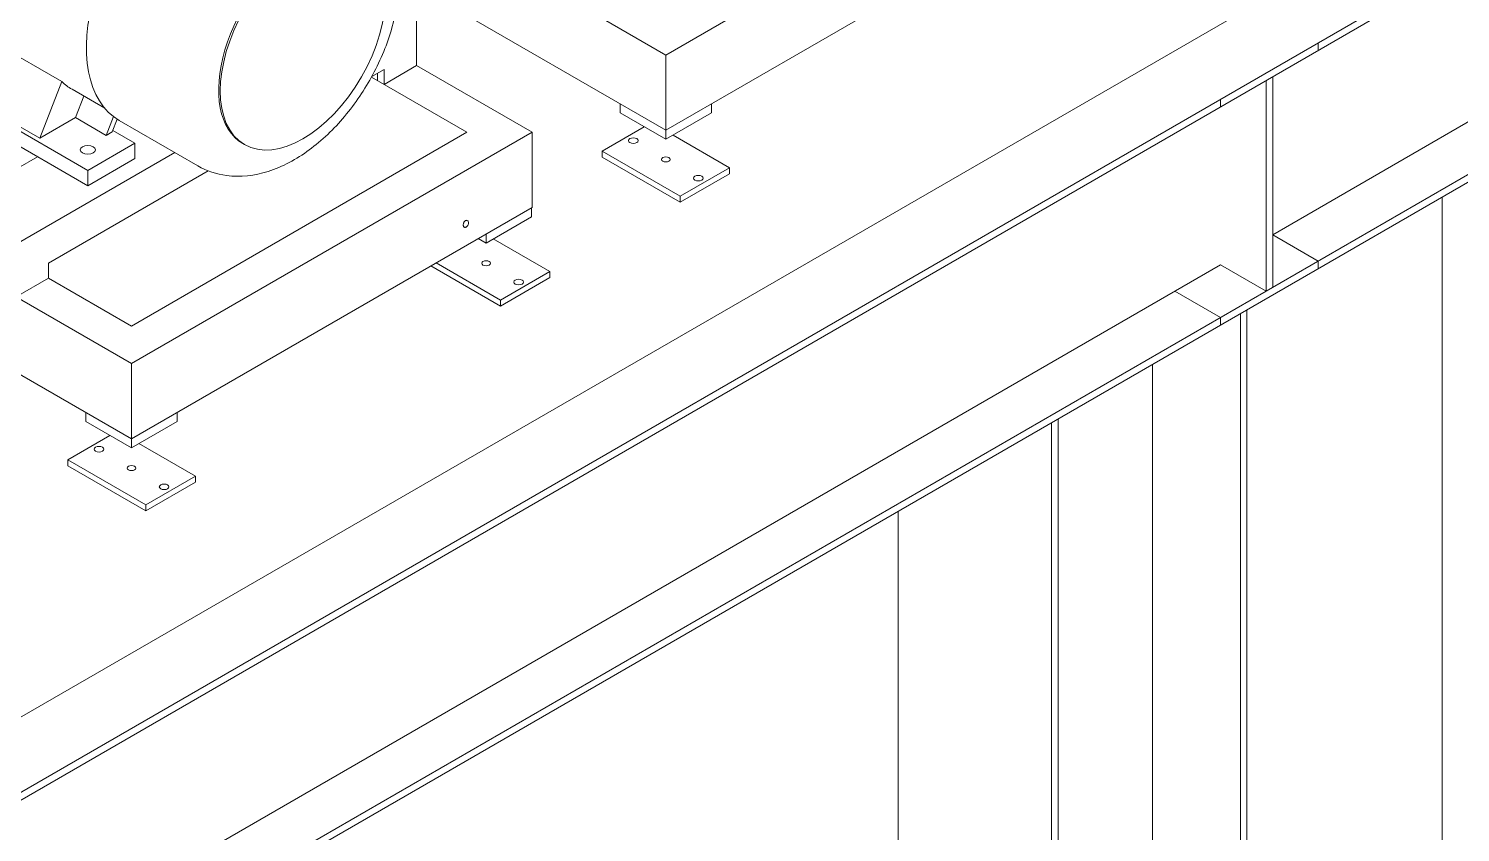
# Model space of a CAD drawing. Header units: millimetres. Extents: x -312439 to 477422, y -331570 to 212570.
# Drawn here: x 415154 to 416106, y 90290 to 90824 of the extents above; entities that cross this region are included whole.
import ezdxf

# ---------------------------------------------------------------- set-up
doc = ezdxf.new("R2010")
doc.units = ezdxf.units.MM

msp = doc.modelspace()

# ---------------------------------------------------------------- linework, layer by layer
at = {"color": 0, "linetype": 'Continuous', "lineweight": 0, "extrusion": (1.25969e-16, 0.816497, 0.57735)}
for p, q in [((417145.067, 91518.767), (412545.89, 88863.431)), ((417145.067, 91468.761), (412545.89, 88813.424)), ((412545.89, 88808.424), (417145.067, 91463.76)), ((412545.89, 88668.406), (417145.067, 91323.742)), ((412545.89, 88663.405), (417145.067, 91318.742)), ((415981.198, 90686.787), (417080.107, 91321.242)), ((415577.621, 90806.175), (415265.184, 90986.56)), ((415843.957, 90959.944), (415577.621, 90806.175)), ((415843.957, 90909.938), (415577.621, 90756.169)), ((415577.621, 90756.169), (415400.495, 90858.432)), ((415411.913, 90834.155), (415411.913, 90799.151)), ((415175.963, 90788.554), (415116.909, 90822.649)), ((416011.513, 90814.303), (416011.513, 90809.302)), ((415065.321, 90803.436), (415193.312, 90729.54)), ((415390.26, 90786.649), (415411.913, 90799.151)), ((415411.913, 90799.151), (415488.684, 90754.827)), ((415577.621, 90806.175), (415577.621, 90756.169)), ((415193.312, 90719.311), (415065.321, 90793.207)), ((415445.377, 90754.827), (415381.898, 90791.477)), ((415382.176, 90791.983), (415390.26, 90796.651)), ((415385.929, 90794.15), (415385.929, 90789.15)), ((415390.26, 90796.651), (415390.26, 90786.649)), ((415981.198, 90791.8), (415981.198, 90651.782)), ((415222.348, 90601.058), (414909.911, 90781.443)), ((415161.348, 90750.886), (415102.294, 90784.981)), ((415175.963, 90788.554), (415161.348, 90750.886)), ((415204.539, 90770.843), (415182.784, 90783.404)), ((415976.867, 90649.282), (415976.867, 90789.3)), ((415185.029, 90764.558), (415190.592, 90778.896)), ((415547.303, 90767.718), (415547.303, 90773.673)), ((415607.933, 90767.718), (415607.933, 90773.669)), ((415946.553, 90771.797), (415946.553, 90776.798)), ((415161.348, 90750.886), (415185.029, 90764.558)), ((415205.462, 90752.761), (415185.029, 90764.558)), ((415210.324, 90765.293), (415205.462, 90752.761)), ((415209.553, 90755.123), (415212.819, 90763.54)), ((415266.479, 90732.517), (415214.197, 90762.702)), ((415577.618, 90750.215), (415547.303, 90767.718)), ((415607.933, 90767.718), (415577.618, 90750.215)), ((415209.553, 90755.123), (415205.462, 90752.761)), ((415224.611, 90747.61), (415209.928, 90756.088)), ((415488.684, 90754.827), (415222.348, 90601.058)), ((415445.377, 90754.827), (415222.348, 90626.061)), ((415488.684, 90754.827), (415488.684, 90704.821)), ((415563.251, 90758.51), (415535.21, 90742.321)), ((415577.618, 90750.215), (415577.618, 90756.17)), ((415620.091, 90731.319), (415582.49, 90753.028)), ((415193.312, 90729.54), (415224.611, 90747.61)), ((415224.611, 90747.61), (415224.611, 90737.382)), ((415297.466, 90746.692), (415296.397, 90747.309)), ((415535.21, 90742.321), (415587.178, 90712.317)), ((415535.21, 90738.32), (415535.21, 90742.321)), ((415102.27, 90705.389), (415159.848, 90738.632)), ((415145.577, 90680.386), (415251.175, 90741.353)), ((415224.611, 90737.382), (415193.312, 90719.311)), ((415535.21, 90738.32), (415587.178, 90708.316)), ((415167.23, 90667.884), (415273.415, 90729.19)), ((415193.312, 90729.54), (415193.312, 90719.311)), ((415587.178, 90712.317), (415620.091, 90731.319)), ((415587.178, 90708.316), (415620.091, 90727.319)), ((415620.091, 90727.319), (415620.091, 90731.319)), ((415488.684, 90704.821), (415222.348, 90551.051)), ((415488.385, 90698.697), (415488.385, 90704.648)), ((415587.178, 90708.316), (415587.178, 90712.317)), ((416093.964, 89800.508), (416093.964, 90711.887)), ((415458.071, 90681.195), (415488.385, 90698.697)), ((415458.071, 90681.195), (415458.071, 90687.146)), ((415981.198, 90686.787), (416011.513, 90669.284)), ((415452.917, 90684.17), (415458.071, 90681.195)), ((415462.943, 90684.008), (415500.544, 90662.299)), ((414847.644, 90032.329), (415946.553, 90666.784)), ((415167.23, 90657.883), (415167.23, 90667.884)), ((415467.631, 90639.296), (415421.411, 90665.981)), ((415467.631, 90643.296), (415424.875, 90667.981)), ((415946.553, 90666.784), (415976.867, 90649.282)), ((416011.513, 90669.284), (416011.513, 90664.284)), ((415167.23, 90657.883), (415145.577, 90645.382)), ((415222.348, 90626.061), (415167.23, 90657.883)), ((415500.544, 90662.299), (415467.631, 90643.296)), ((415500.544, 90658.298), (415467.631, 90639.296)), ((415500.544, 90658.298), (415500.544, 90662.299)), ((415222.348, 90551.051), (415045.222, 90653.315)), ((415916.238, 90649.282), (415946.553, 90631.78)), ((415467.631, 90639.296), (415467.631, 90643.296)), ((415946.553, 90626.779), (415946.553, 90631.78)), ((415959.713, 89727.998), (415959.713, 90634.377)), ((415964.044, 89725.498), (415964.044, 90636.878)), ((415222.348, 90601.058), (415222.348, 90551.051)), ((415901.249, 89834.262), (415901.249, 90600.623)), ((415192.03, 90562.6), (415192.03, 90568.555)), ((415222.345, 90545.098), (415192.03, 90562.6)), ((415252.659, 90562.6), (415222.345, 90545.098)), ((415252.659, 90562.6), (415252.659, 90568.552)), ((415834.124, 89800.508), (415834.124, 90561.868)), ((415838.455, 89798.007), (415838.455, 90564.369)), ((415207.978, 90553.393), (415179.937, 90537.203)), ((415222.345, 90545.098), (415222.345, 90551.053)), ((415264.818, 90526.202), (415227.217, 90547.911)), ((415179.937, 90537.203), (415231.905, 90507.2)), ((415179.937, 90533.203), (415179.937, 90537.203)), ((415179.937, 90533.203), (415231.905, 90503.199)), ((415231.905, 90507.2), (415264.818, 90526.202)), ((415264.818, 90522.202), (415264.818, 90526.202)), ((415231.905, 90503.199), (415264.818, 90522.202)), ((415231.905, 90503.199), (415231.905, 90507.2)), ((415732.113, 89984.419), (415732.113, 90502.972))]:
    msp.add_line(p, q, dxfattribs=at)
at = {"color": 0, "linetype": 'Continuous', "lineweight": 0}
for centre, major_axis, start_param in [((415266.959, 90854.087), (52.761, 91.385), 0.7853982), ((415335.274, 90814.645), (38.877, 67.336), 0.7853982), ((415234.434, 90872.865), (51.65, 89.461), 2.9988923)]:
    msp.add_ellipse(centre, major_axis=major_axis, ratio=0.5773503, start_param=start_param, end_param=3.1415927, dxfattribs=at)
for centre, major_axis in [((415336.343, 90814.028), (38.877, 67.336)), ((415193.312, 90743.178), (5.011, 0)), ((415555.997, 90749.321), (-3.215, 0)), ((415577.65, 90736.82), (-2.909, 0)), ((415599.304, 90724.318), (-3.215, 0)), ((415458.103, 90667.799), (2.909, 0)), ((415479.757, 90655.298), (3.215, 0)), ((415200.724, 90544.204), (-3.215, 0)), ((415222.377, 90531.703), (-2.909, 0)), ((415244.031, 90519.201), (-3.215, 0))]:
    msp.add_ellipse(centre, major_axis=major_axis, ratio=0.5773503, dxfattribs=at)
for points, knots in [([(415372.002, 90915.287), (415377.884, 90911.891), (415383.03, 90907.281), (415391.599, 90896.143), (415394.827, 90889.514), (415399.602, 90874.062), (415400.65, 90865.055), (415400.289, 90845.481), (415398.545, 90834.832), (415392.496, 90813.67), (415388.179, 90803.16), (415377.506, 90783.27), (415371.174, 90773.883), (415356.923, 90756.921), (415349.004, 90749.355), (415331.942, 90736.835), (415322.783, 90731.885), (415304.236, 90726.025), (415294.835, 90724.842), (415278.883, 90726.983), (415272.342, 90729.132), (415266.479, 90732.517)], [5.4977871, 5.4977871, 5.4977871, 5.4977871, 5.7317072, 5.7317072, 5.9891723, 5.9891723, 6.3046849, 6.3046849, 6.6596935, 6.6596935, 7.0147316, 7.0147316, 7.3659534, 7.3659534, 7.7193111, 7.7193111, 8.076631, 8.076631, 8.4062449, 8.4062449, 8.6393798, 8.6393798, 8.6393798, 8.6393798]), ([(415446.41, 90694.99), (415446.379, 90695.305), (415446.197, 90695.868), (415445.767, 90696.221), (415445.422, 90696.311), (415445.18, 90696.333), (415444.73, 90696.268), (415444.243, 90695.987), (415443.845, 90695.592), (415443.551, 90695.229), (415443.305, 90694.807), (415443.122, 90694.352), (415442.985, 90693.887), (415442.907, 90693.305), (415442.971, 90692.667), (415443.187, 90692.147), (415443.535, 90691.791), (415443.91, 90691.657), (415444.24, 90691.654), (415444.498, 90691.704), (415444.76, 90691.806), (415445.106, 90692.006), (415445.52, 90692.37), (415446.013, 90693.047), (415446.317, 90693.802), (415446.428, 90694.5), (415446.426, 90694.833), (415446.41, 90694.99)], [0, 0, 0, 0, 0.448799, 0.8975979, 1.0097976, 1.1219974, 1.3463969, 1.7951958, 1.9447955, 2.0943951, 2.3935944, 2.5431941, 2.6927937, 2.991993, 3.2911923, 3.5903916, 3.8895909, 4.1887902, 4.3383899, 4.4879895, 4.6375892, 4.7871888, 5.0863881, 5.3855874, 5.8343864, 6.0587858, 6.2831853, 6.2831853, 6.2831853, 6.2831853])]:
    msp.add_open_spline(points, degree=3, knots=knots, dxfattribs=at)

doc.saveas('drawing.dxf')
